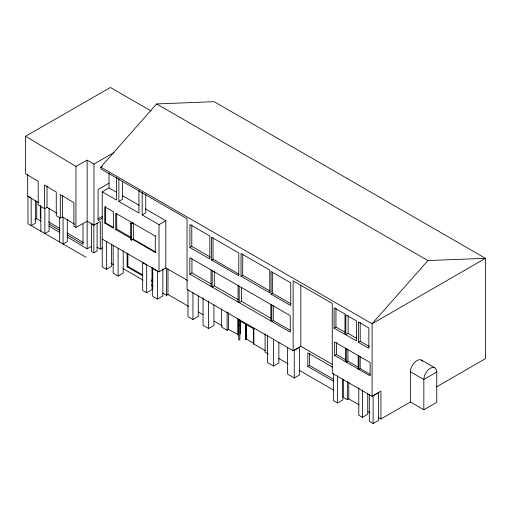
<?xml version="1.0" encoding="UTF-8"?>
<svg xmlns="http://www.w3.org/2000/svg" width="511" height="511" viewBox="0 0 511 511"><rect width="100%" height="100%" fill="white"/><g stroke="black" fill="none" stroke-linecap="round" stroke-linejoin="round"><path stroke-width="0.77" d="M156.621 103.944L427.905 260.565L485.45 258.317L372.078 323.77L100.795 167.148L156.621 103.944L214.166 101.689L485.45 258.317L485.45 358.652L436.42 386.955M427.905 260.565L372.078 323.77L372.078 396.293L380.919 391.19L380.919 419.001L378.21 417.436M151.109 110.983L110.421 87.49L25.55 136.265L75.954 166.42L87.151 160.179L93.96 164.108L113.991 152.54M100.795 167.148L102.162 166.356M34.793 219.813L36.747 218.682L36.747 201.321M108.984 183.251L98.093 189.543L98.093 220.592L102.174 218.229M111.513 244.047L111.513 266.314L106.371 269.284L102.219 266.883L102.219 191.836L109.022 187.907L116.553 192.257M59.864 228.564L48.628 221.825M118.852 178.722L118.852 201.443L122.436 199.373L122.436 181.354M97.946 218.932L102.711 216.185M97.103 223.307L97.103 250.952L93.839 252.836L91.571 251.527L91.571 223.882L93.839 225.191L100.297 221.48L100.297 249.106L102.36 247.912M104.774 223.109L113.506 228.155L113.506 211.829L104.774 206.789L104.774 223.109L105.387 222.751L113.448 227.408M155.849 235.769L155.293 236.088L115.748 213.253L115.748 229.637L116.706 229.081L130.816 237.232M142.173 192.283L142.173 214.907L145.756 212.838L145.756 194.116M132.79 239.474L155.293 252.466L155.849 252.147L133.345 239.154L131.563 240.183L130.65 239.659L130.65 223.275L131.883 222.566M67.401 237.021L87.151 248.838L91.59 246.27M130.65 223.275L131.563 223.805L133.345 222.777L133.345 239.154M142.173 214.907L159.01 224.629L165.813 220.701L165.813 267.93L187.588 280.501M127.098 253.143L127.098 266.831L127.865 266.391L142.703 274.956M113.155 245.337L113.155 273.174L118.092 276.029L123.215 273.072L123.215 250.799M189.907 247.477L209.817 258.968L209.817 235.98L189.907 224.482L189.907 247.477L191.797 246.385L210.334 257.09M102.219 239.071L159.01 271.858L165.813 267.93M146.663 292.765L146.663 264.954L142.671 262.654L142.671 290.465L146.663 292.765L151.997 289.686L151.997 267.438M211.541 260.054L238.809 275.793L238.809 252.977L211.541 237.232L211.541 260.054L213.023 259.198L238.931 274.151M189.817 274.164L290.261 332.15L290.261 315.677L189.817 257.685L189.817 274.164L191.938 272.938L211.113 284.007M157.509 299.031L157.509 271.29L152.655 268.486L152.655 296.227L157.509 299.031L162.843 295.952L162.843 269.003M162.824 293.154L166.56 295.313L167.978 294.496L188.623 306.408M238.145 299.612L214.301 285.847L212.18 287.073L212.18 270.594M241.026 276.253L269.776 292.854L269.776 270.083L241.026 253.482L241.026 276.253L242.719 275.276L270.102 291.085M187.959 289.807L187.959 316.609L192.941 319.49L198.274 316.405L198.274 295.907M271.066 318.449L241.454 301.349L239.186 302.665L239.186 286.186M203.046 297.779L203.046 325.322L208.603 328.528L213.937 325.45L213.937 304.984M271.079 294.202L290.753 305.565L290.753 282.839L271.079 271.482L271.079 294.202L272.644 293.295L290.97 303.873M221.602 308.816L221.602 327.091L227.114 330.278L228.538 329.454L238.771 335.018M238.471 335.19L238.471 320.11L245.465 324.146L245.465 339.234L245.836 339.445L245.836 324.338L253.36 328.682L253.935 328.349M290.44 330.464L273.276 320.557L271.731 321.451L271.731 304.971M245.836 339.445L246.411 339.112L253.935 343.456L253.36 343.788L253.36 328.682M100.986 167.257L100.986 169.013L187.039 218.695L187.039 289.462L293.129 350.712L300.826 346.273L332.406 364.503M334.079 328.139L344.982 334.43L344.982 314.067L334.079 307.775L334.079 328.139L335.944 327.059L345.481 332.565M267.509 335.708L267.509 362.542L273.551 366.029L278.885 362.951L278.885 342.434M345.813 334.75L356.499 340.92L356.499 320.953L345.813 314.782L345.813 334.75L348.106 333.428L356.787 338.442M332.584 367.141L307.826 352.846L307.826 366.457L309.519 365.48L333.594 379.379M294.266 377.987L299.599 374.908L299.599 347.263L294.266 350.342L294.266 377.987L287.584 374.129L287.584 347.276M334.679 355.413L370.111 375.866L370.111 362.478L334.679 342.019L334.679 355.413L336.398 354.423L345.96 359.942M358.377 342.344L368.853 348.387L368.853 327.992L358.377 321.949L358.377 342.344L360.204 341.291L369.37 346.579M358.511 367.288L347.921 361.168L346.292 362.114L346.292 348.719M370.105 374.346L360.178 368.616L358.863 369.376L358.863 355.982M333.389 373.432L333.389 400.573L337.567 402.987L342.9 399.902L342.9 379.149M343.073 379.743L343.073 397.226L347.359 399.698L348.777 398.874L359.131 404.853M410.365 401.997L423.83 409.771L436.764 402.304L436.764 372.021L423.83 379.488L410.365 371.714L410.365 401.997L380.919 419.001M358.786 387.715L358.786 415.239L362.414 417.334L367.748 414.249L367.748 393.809M373.113 423.51L378.447 420.425L378.447 392.71L373.113 395.789L373.113 423.51L369.319 421.32L369.319 394.396M25.55 136.265L25.55 173.746L38.204 181.316L38.204 204.866L44.578 208.68L47.038 207.313L56.772 213.138M44.578 208.68L44.578 185.052L56.261 192.047L56.261 215.674L60.285 218.082L62.399 216.9L74.657 224.233M60.285 218.082L60.285 194.525L73.903 202.675L73.903 226.226L75.954 227.452L87.151 221.212L93.96 225.14L93.96 164.108M238.771 324.951L239.851 324.951M421.492 360.108L434.867 367.831M122.71 195.809L139.133 205.294M145.29 208.846L165.813 220.701M102.219 191.836L116.393 200.025L116.393 177.304M118.852 201.443L138.928 213.036L138.928 190.411M115.748 229.637L131.212 238.56M372.078 396.293L332.259 373.305L332.259 303.457L293.129 280.865L293.129 350.712M307.826 366.457L333.274 381.149M96.892 247.139L100.297 249.106M151.473 280.022L152.827 280.801M127.098 266.831L142.614 275.787M151.384 280.852L152.738 281.631L152.738 267.943M123.017 268.537L143.01 280.079M151.282 284.851L153.345 286.045M198.255 311.972L203.071 314.75M214.077 321.106L222.336 325.877M253.36 343.788L265.19 350.616M278.482 358.294L288.108 363.851M299.114 370.2L333.491 390.053M111.002 263.235L113.474 264.666M268.281 354.04L265.1 352.207L265.1 333.932M367.997 411.617L370.021 412.779M86.078 257.314L27.958 223.761L27.958 196.141L31.19 198.006L31.19 225.626L35.412 223.186L35.412 200.306M38.319 202.497L27.664 196.122L27.664 174.142M67.324 233.003L83.363 242.604M49.139 224.074L59.979 230.557M67.433 235.015L83.018 244.341L83.018 224.118M36.747 218.682L40.835 221.129M49.011 226.022L59.908 232.537M423.83 409.771L423.83 379.488A9.147 5.282 -60 0 1 430.294 368.284A9.147 5.282 -60 0 1 436.764 372.021M362.414 389.81L362.414 417.334M360.204 322.46L360.204 341.291M360.178 356.799L360.178 368.616M358.198 355.599L358.198 368.993M348.777 382.19L348.777 398.874M348.106 315.766L348.106 333.428M347.921 349.352L347.921 361.168M347.359 381.423L347.359 399.698M345.608 348.33L345.608 361.718M337.567 375.847L337.567 402.987M336.398 342.606L336.398 354.423M335.944 308.267L335.944 327.059M309.519 353.376L309.519 365.48M300.826 285.151L300.826 346.273M273.551 339.202L273.551 366.029M273.276 305.648L273.276 320.557M272.644 272.139L272.644 293.295M270.862 304.473L270.862 320.953M253.858 328.017L253.858 344.075M246.411 324.006L246.411 339.112M242.719 254.076L242.719 275.276M241.454 287.227L241.454 301.349M240.336 320.621L240.336 334.111M239.851 319.88L239.851 339.962L238.771 339.962L238.771 319.88M238.069 285.54L238.069 302.014M237.743 318.711L237.743 334.769M228.538 312.77L228.538 329.454M227.114 311.997L227.114 330.278M214.301 270.939L214.301 285.847M213.023 237.954L213.023 259.198M211.049 269.942L211.049 286.416M208.603 300.985L208.603 328.528M192.941 292.682L192.941 319.49M191.938 258.815L191.938 272.938M191.797 224.981L191.797 246.385M167.978 269.067L167.978 294.496M166.56 268.294L166.56 295.313M159.01 224.629L159.01 271.858M155.293 236.088L155.293 252.466M131.563 223.805L131.563 240.183M127.865 253.462L127.865 266.391M118.092 248.193L118.092 276.029M116.706 213.483L116.706 229.081M109.022 173.005L109.022 187.907M106.371 241.441L106.371 269.284M105.387 206.431L105.387 222.751M93.839 225.191L93.839 252.836M87.151 160.179L87.151 248.838M75.954 166.42L75.954 227.452M67.292 219.558L67.292 241.594L63.07 244.028L63.07 217.271M62.399 195.707L62.399 216.9M59.659 217.66L59.659 242.061M49.088 208.22L49.088 231.081L44.866 233.521L44.866 208.29M47.038 186.049L47.038 207.313M40.861 205.978L40.861 231.202M40.331 205.582L40.331 218.804M410.448 371.759A9.147 5.282 -60 0 1 415.245 361.782A9.147 5.282 -60 0 1 422.52 361.06"/></g></svg>
